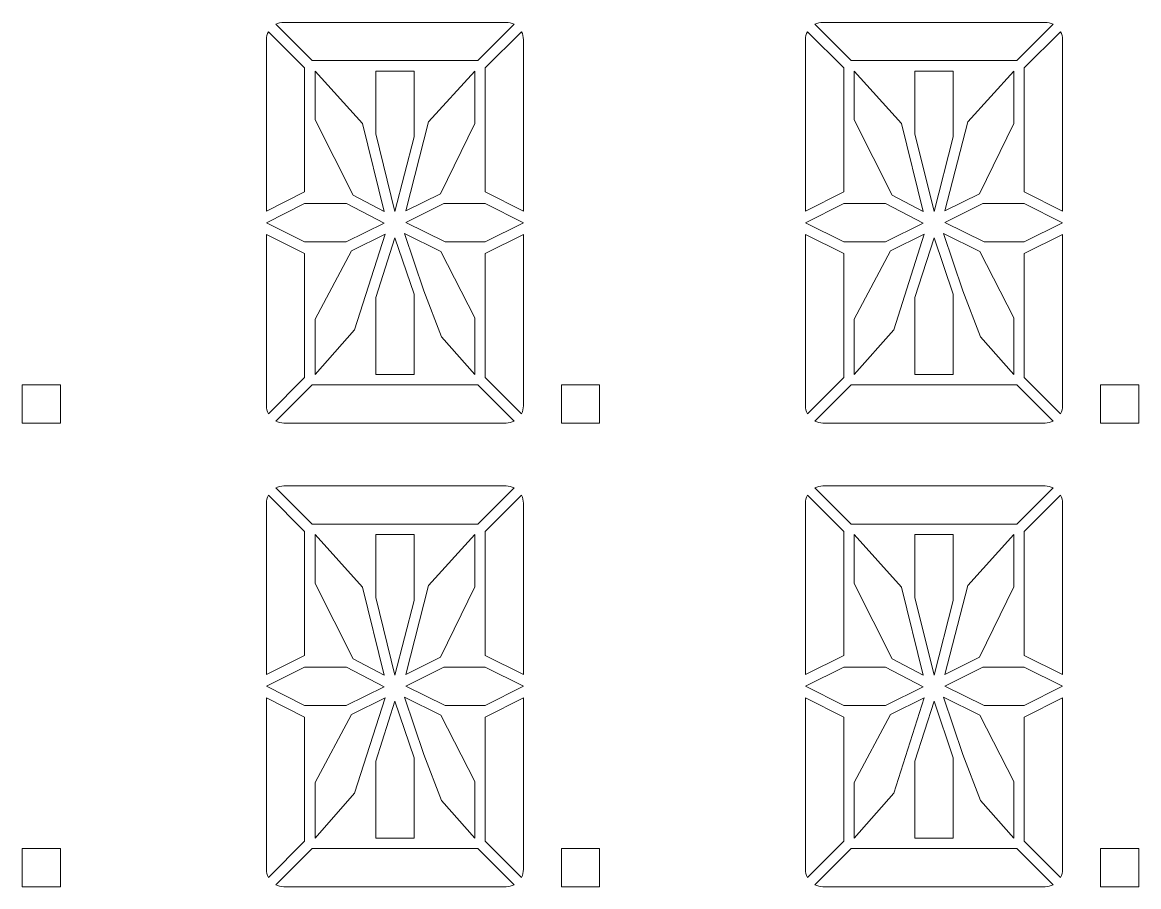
# Model space of a CAD drawing. Extents: x 105 to 1195, y -174 to 82.
# Drawn here: x 1060.86 to 1077.36, y -101.75 to -88.97 of the extents above; entities that cross this region are included whole.
import ezdxf

# ---------------------------------------------------------------- set-up
doc = ezdxf.new("R2010")
doc.units = 0
doc.header["$MEASUREMENT"] = 0
doc.linetypes.add('AUSGEZOGEN', pattern=[0])
doc.layers.get('0').update_dxf_attribs({"linetype": 'AUSGEZOGEN'})

# ---------------------------------------------------------------- blocks, each defined once
blk = doc.blocks.new('0')
at = {"lineweight": 5}
for points in [[(29.337, 30.509), (28.801, 31.045, -0.120758), (28.92, 31.074), (32.205, 31.074, -0.120758), (32.324, 31.045), (31.788, 30.509)], [(37.304, 30.509), (36.768, 31.045, -0.120758), (36.887, 31.074), (40.172, 31.074, -0.120758), (40.291, 31.045), (39.755, 30.509)], [(28.662, 30.817, -0.120758), (28.692, 30.936), (29.228, 30.4), (29.228, 28.566), (28.662, 28.283)], [(32.433, 30.936), (31.897, 30.4), (31.897, 28.566), (32.462, 28.283), (32.462, 30.817, 0.120758)], [(36.63, 30.817, -0.120758), (36.659, 30.936), (37.195, 30.4), (37.195, 28.566), (36.63, 28.283)], [(40.4, 30.936), (39.864, 30.4), (39.864, 28.566), (40.43, 28.283), (40.43, 30.817, 0.120758)], [(28.692, 25.285), (29.228, 25.822), (29.228, 27.655), (28.662, 27.938), (28.662, 25.404, 0.120758)], [(32.462, 25.404, -0.120758), (32.433, 25.285), (31.897, 25.822), (31.897, 27.655), (32.462, 27.938)], [(36.659, 25.285), (37.195, 25.822), (37.195, 27.655), (36.63, 27.938), (36.63, 25.404, 0.120758)], [(40.43, 25.404, -0.120758), (40.4, 25.285), (39.864, 25.822), (39.864, 27.655), (40.43, 27.938)], [(31.788, 25.712), (29.337, 25.712), (28.801, 25.176, 0.120758), (28.92, 25.147), (32.205, 25.147, 0.120758), (32.324, 25.176)], [(39.755, 25.712), (37.304, 25.712), (36.768, 25.176, 0.120758), (36.887, 25.147), (40.172, 25.147, 0.120758), (40.291, 25.176)], [(29.337, 23.652), (28.801, 24.188, -0.120758), (28.92, 24.217), (32.205, 24.217, -0.120758), (32.324, 24.188), (31.788, 23.652)], [(37.304, 23.652), (36.768, 24.188, -0.120758), (36.887, 24.217), (40.172, 24.217, -0.120758), (40.291, 24.188), (39.755, 23.652)], [(28.662, 23.96, -0.120758), (28.692, 24.079), (29.228, 23.543), (29.228, 21.709), (28.662, 21.426)], [(32.433, 24.079), (31.897, 23.543), (31.897, 21.709), (32.462, 21.426), (32.462, 23.96, 0.120758)], [(36.63, 23.96, -0.120758), (36.659, 24.079), (37.195, 23.543), (37.195, 21.709), (36.63, 21.426)], [(40.4, 24.079), (39.864, 23.543), (39.864, 21.709), (40.43, 21.426), (40.43, 23.96, 0.120758)], [(28.692, 18.428), (29.228, 18.965), (29.228, 20.798), (28.662, 21.081), (28.662, 18.547, 0.120758)], [(32.462, 18.547, -0.120758), (32.433, 18.428), (31.897, 18.965), (31.897, 20.798), (32.462, 21.081)], [(36.659, 18.428), (37.195, 18.965), (37.195, 20.798), (36.63, 21.081), (36.63, 18.547, 0.120758)], [(40.43, 18.547, -0.120758), (40.4, 18.428), (39.864, 18.965), (39.864, 20.798), (40.43, 21.081)], [(31.788, 18.856), (29.337, 18.856), (28.801, 18.319, 0.120758), (28.92, 18.29), (32.205, 18.29, 0.120758), (32.324, 18.319)], [(39.755, 18.856), (37.304, 18.856), (36.768, 18.319, 0.120758), (36.887, 18.29), (40.172, 18.29, 0.120758), (40.291, 18.319)]]:
    blk.add_lwpolyline(points, format="xyb", close=True, dxfattribs=at)
for points in [[(29.382, 29.63), (29.382, 30.354), (30.084, 29.576), (30.403, 28.278), (29.943, 28.516)], [(30.28, 30.354), (30.28, 29.424), (30.562, 28.276), (30.845, 29.381), (30.845, 30.354)], [(31.061, 29.601), (31.743, 30.354), (31.743, 29.579), (31.236, 28.54), (30.724, 28.287)], [(37.349, 29.63), (37.349, 30.354), (38.051, 29.576), (38.37, 28.278), (37.91, 28.516)], [(38.247, 30.354), (38.247, 29.424), (38.53, 28.276), (38.812, 29.381), (38.812, 30.354)], [(39.028, 29.601), (39.71, 30.354), (39.71, 29.579), (39.203, 28.54), (38.692, 28.287)], [(28.662, 28.111), (29.228, 27.828), (29.844, 27.828), (30.403, 28.105), (29.845, 28.393), (29.228, 28.393)], [(30.723, 28.114), (31.303, 27.828), (31.897, 27.828), (32.462, 28.111), (31.897, 28.393), (31.286, 28.393)], [(36.63, 28.111), (37.195, 27.828), (37.811, 27.828), (38.37, 28.105), (37.812, 28.393), (37.195, 28.393)], [(38.69, 28.114), (39.27, 27.828), (39.864, 27.828), (40.43, 28.111), (39.864, 28.393), (39.253, 28.393)], [(29.967, 26.528), (29.382, 25.867), (29.382, 26.686), (29.922, 27.694), (30.417, 27.939)], [(30.562, 27.889), (30.28, 27.002), (30.28, 25.867), (30.845, 25.867), (30.845, 27.052)], [(30.704, 27.952), (31.242, 27.686), (31.743, 26.702), (31.743, 25.867), (31.25, 26.423), (30.991, 27.104)], [(37.934, 26.528), (37.349, 25.867), (37.349, 26.686), (37.889, 27.694), (38.384, 27.939)], [(38.53, 27.889), (38.247, 27.002), (38.247, 25.867), (38.812, 25.867), (38.812, 27.052)], [(38.671, 27.952), (39.209, 27.686), (39.71, 26.702), (39.71, 25.867), (39.217, 26.423), (38.958, 27.104)], [(25.055, 25.147), (25.055, 25.712), (25.621, 25.712), (25.621, 25.147)], [(33.022, 25.147), (33.022, 25.712), (33.588, 25.712), (33.588, 25.147)], [(40.989, 25.147), (40.989, 25.712), (41.555, 25.712), (41.555, 25.147)], [(29.382, 22.773), (29.382, 23.497), (30.084, 22.719), (30.403, 21.421), (29.943, 21.659)], [(30.28, 23.497), (30.28, 22.568), (30.562, 21.419), (30.845, 22.525), (30.845, 23.497)], [(31.061, 22.744), (31.743, 23.497), (31.743, 22.723), (31.236, 21.684), (30.724, 21.43)], [(37.349, 22.773), (37.349, 23.497), (38.051, 22.719), (38.37, 21.421), (37.91, 21.659)], [(38.247, 23.497), (38.247, 22.568), (38.53, 21.419), (38.812, 22.525), (38.812, 23.497)], [(39.028, 22.744), (39.71, 23.497), (39.71, 22.723), (39.203, 21.684), (38.692, 21.43)], [(28.662, 21.254), (29.228, 20.971), (29.844, 20.971), (30.403, 21.248), (29.845, 21.537), (29.228, 21.537)], [(30.723, 21.257), (31.303, 20.971), (31.897, 20.971), (32.462, 21.254), (31.897, 21.537), (31.286, 21.537)], [(36.63, 21.254), (37.195, 20.971), (37.811, 20.971), (38.37, 21.248), (37.812, 21.537), (37.195, 21.537)], [(38.69, 21.257), (39.27, 20.971), (39.864, 20.971), (40.43, 21.254), (39.864, 21.537), (39.253, 21.537)], [(29.967, 19.672), (29.382, 19.01), (29.382, 19.83), (29.922, 20.837), (30.417, 21.083)], [(30.562, 21.032), (30.28, 20.145), (30.28, 19.01), (30.845, 19.01), (30.845, 20.195)], [(30.704, 21.095), (31.242, 20.829), (31.743, 19.846), (31.743, 19.01), (31.25, 19.566), (30.991, 20.247)], [(37.934, 19.672), (37.349, 19.01), (37.349, 19.83), (37.889, 20.837), (38.384, 21.083)], [(38.53, 21.032), (38.247, 20.145), (38.247, 19.01), (38.812, 19.01), (38.812, 20.195)], [(38.671, 21.095), (39.209, 20.829), (39.71, 19.846), (39.71, 19.01), (39.217, 19.566), (38.958, 20.247)], [(25.055, 18.29), (25.055, 18.856), (25.621, 18.856), (25.621, 18.29)], [(33.022, 18.29), (33.022, 18.856), (33.588, 18.856), (33.588, 18.29)], [(40.989, 18.29), (40.989, 18.856), (41.555, 18.856), (41.555, 18.29)]]:
    blk.add_lwpolyline(points, close=True, dxfattribs=at)

msp = doc.modelspace()

# ---------------------------------------------------------------- block references
at = {"lineweight": 5}
msp.add_blockref('0', (1035.804, -120.04), dxfattribs=at)

doc.saveas('drawing.dxf')
